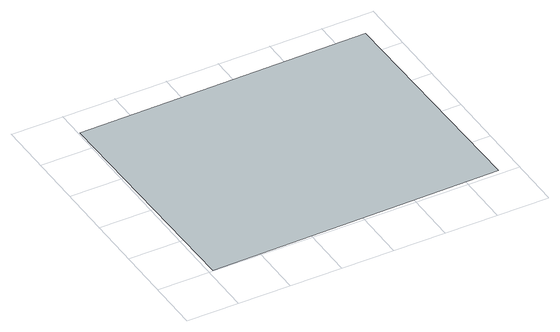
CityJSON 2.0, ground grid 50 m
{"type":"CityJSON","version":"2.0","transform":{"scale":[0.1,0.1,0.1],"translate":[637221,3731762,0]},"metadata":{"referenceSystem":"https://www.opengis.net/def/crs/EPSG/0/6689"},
"CityObjects":{
"object1":{"type":"GenericCityObject","attributes":{"name":"20","告示番号":"福岡県告示第316号","告示年月日":"2019-09-27","名称":"テスト指定区域"},"geometry":[{"type":"MultiSurface","lod":"1","boundaries":[[[0,1,2,3]]]}]}
},
"vertices":[
[2819,48,0],[2787,2266,0],[7,2226,5],[39,8,0]
]}
